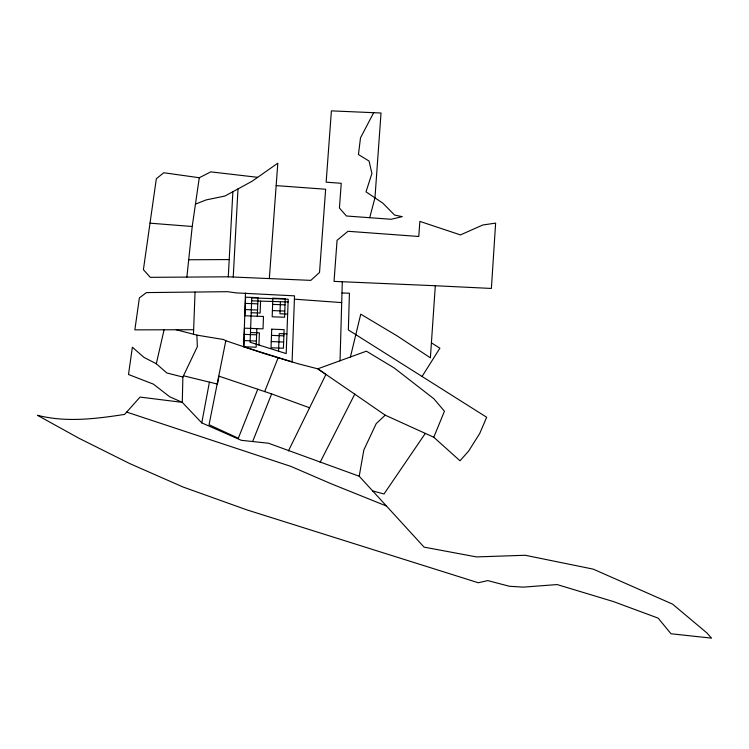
<?xml version="1.0" encoding="UTF-8"?>
<svg xmlns="http://www.w3.org/2000/svg" width="749" height="749" viewBox="0 0 749 749"><rect width="100%" height="100%" fill="white"/><g stroke="black" fill="none" stroke-linecap="round" stroke-linejoin="round"><path stroke-width="1.12" d="M182.868 377.047L182.288 402.363L201.762 422.876L241.281 440.3L268.545 443.249L359.211 476.224L424.065 547.135L476.504 556.919L525.227 555.271L593.236 569.137L672.593 604.143L706.775 632.821L711.55 638.129L671.029 633.776L658.146 618.131L613.347 601.541L557.144 584.566L523.158 587.141L509.329 586.252L487.749 580.587L478.302 582.759L246.889 509.882L183.149 487.056L129.699 463.565L78.982 438.277L37.45 415.292C66.109 422.651 95.835 418.841 124.634 414.403L140.044 397.082L182.288 402.363L169.695 396.764L153.367 384.125L128.5 374.5L132.376 347.218L143.911 357.339L156.316 363.752L166.802 372.955L182.868 377.047L197.352 346.656L196.884 335.121L176.268 329.766M340.037 360.934L342.302 281.736M245.457 293.065L243.771 346.75L292.082 361.936L294.535 295.846L236.104 292.887L227.546 291.679L146.467 292.597L139.389 297.877L134.848 329.86L193.635 329.729M193.467 334.241L195.049 292.073M256.851 328.624L256.158 347.208L243.771 346.75L244.455 328.165L263.021 328.858L263.479 316.462L244.914 315.769L245.606 297.184L258.002 297.643L257.31 316.237M258.948 345.017L259.397 332.874L250.475 332.547M260.577 301.107L260.137 313.054L251.205 312.717M278.572 351.187L279.218 333.614L286.914 333.904M280.407 301.716L279.957 313.784L287.653 314.074M257.544 177.307L210.797 171.867L199.281 177.738L163.75 172.747L156.326 178.768L143.405 269.668L150.287 277.336L228.276 276.812L232.873 191.707M233.229 277.027L237.995 188.917M435.3 285.743L334.035 281.381L337.059 240.317L347.995 231.282L418.766 236.478L419.871 221.395L460.448 234.914L482.815 224.99L495.623 223.118L491.381 288.449L435.309 285.743L430.385 357.825L397.176 335.936L360.746 314.159L350.382 357.161M269.34 278.581L277.813 163.188L252.123 181.221L224.915 196.041L206.153 199.917L195.461 204.121M186.875 277.093L192.221 226.488L199.281 177.738M359.211 476.224L363.855 449.943L376.204 423.653L385.211 415.171L433.774 437.247M201.762 422.876L209.42 382.112M196.884 335.121L223.577 339.531L225.805 340.729L209.046 424.72L238.322 438.24L257.759 389.237M156.316 363.752L164.078 329.794M369.697 217.706L374.959 197.858L381.016 113.005L331.395 110.871L326.152 182.185L341.244 183.29L339.428 208.025L346.45 216.002L391.109 219.279L402.269 216.667L394.611 215.075L382.898 203.204L366.008 191.828L371.916 173.478L369.042 161.035L358.453 154.547L360.503 137.853L373.788 112.472M264.678 391.577L278.16 357.76M252.647 441.526L271.625 393.918L309.571 407.793M288.412 450.945L325.937 374.416L317.773 368.826L298.43 363.836L263.283 353.294L225.805 340.729M320.151 462.273L354.754 394.161L317.773 368.826L366.401 351.178L394.152 367.937L433.868 398.768L444.447 411.22L433.774 437.247L459.998 460.775L468.574 451.17L479.734 433.465L486.663 417.259L348.36 329.953L349.418 293.205L341.984 292.99M422.071 376.457L439.888 348.191L431.405 342.845M425.31 433.399L384.022 493.975L372.525 490.913M188.701 259.763L229.203 259.566M251.655 300.826L288.103 301.959M245.382 303.382L257.768 303.841M272.636 304.394L285.032 304.852M245.148 309.58L257.544 310.039M272.411 310.592L284.798 311.05M244.23 334.363L256.617 334.822M271.484 335.374L283.88 335.833M243.996 340.561L256.392 341.02M271.26 341.572L283.646 342.031M228.276 276.812L310.816 280.369L319.523 272.458L325.637 189.244L276.166 185.612M294.413 299.169L341.713 302.596M150.015 223.183L192.221 226.488M183.468 375.792L217.444 384.068L218.97 376.167L271.625 393.918M126.693 412.09L290.846 466.384L330.918 483.667L386.109 505.893M354.754 394.161L385.211 415.171M251.758 297.859L250.11 342.246L286.184 353.584L288.206 299.216L251.758 297.859M271.718 329.176L271.026 347.761L283.422 348.229L284.114 329.635L271.718 329.176M272.87 298.196L272.177 316.79L284.573 317.248L285.266 298.654L272.87 298.196"/></g></svg>
